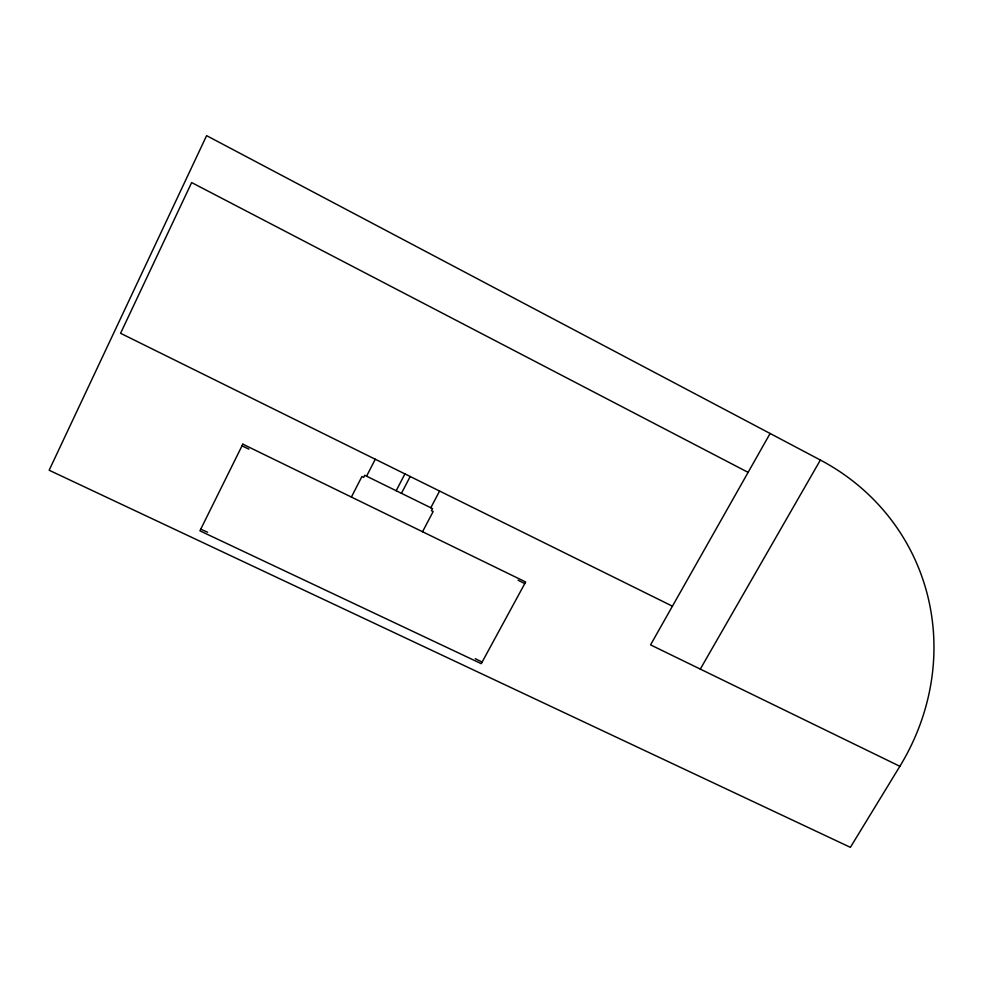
<?xml version="1.0" encoding="UTF-8"?>
<svg xmlns="http://www.w3.org/2000/svg" width="983" height="983" viewBox="0 0 983 983"><rect width="100%" height="100%" fill="white"/><g stroke="black" fill="none" stroke-linecap="round" stroke-linejoin="round"><path stroke-width="1.47" d="M351.386 497.066L361.916 476.546L363.673 477.406L364.754 475.293L432.532 508.604L431.439 510.681L433.159 511.529L422.53 531.742M366.573 476.19L375.273 459.245M396.174 490.738L404.922 473.904M401.445 493.319L410.194 476.509M430.812 507.756L439.585 491.045M770.107 433.478L650.549 644.873L899.863 766.298L850.381 847.346L49.15 470.243L206.602 135.654L820.375 460.044A239.999 223.534 -26.5 0 1 899.863 766.298M700.301 669.091L820.375 460.044M200.741 529.173L207.634 532.258M241.978 445.877L248.896 449.108M672.433 606.192L120.577 333.286L191.648 182.568L748.112 472.368M475.281 658.684L482.112 662.087M518.029 580.179L524.762 583.607M242.838 444.156L199.918 530.845L481.252 663.672L525.647 581.985L242.838 444.156"/></g></svg>
